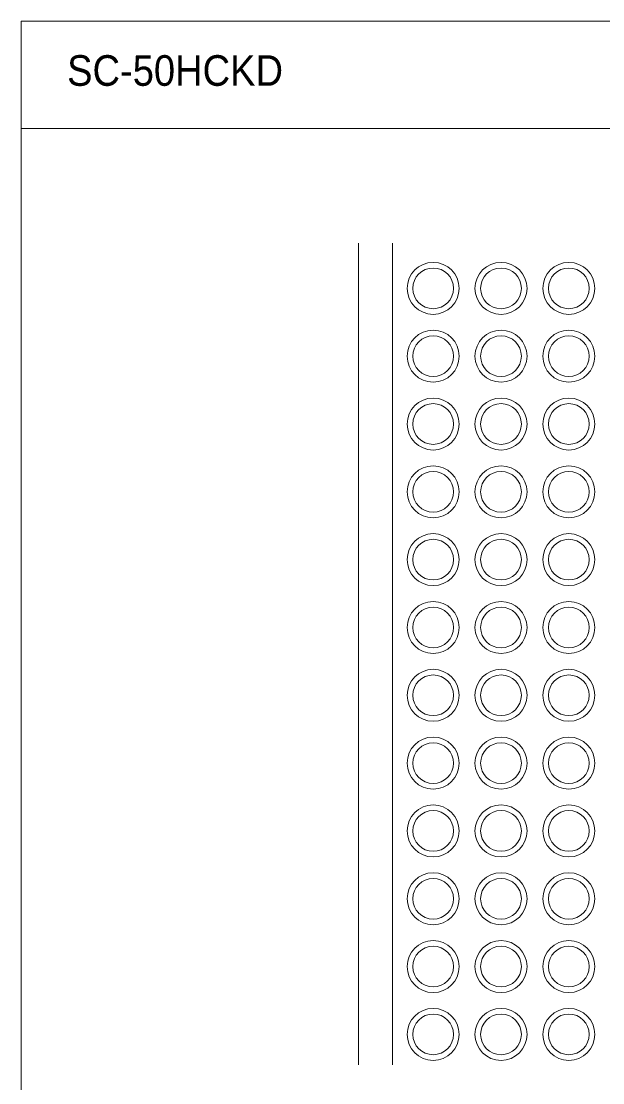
# Model space of a CAD drawing. Units: millimetres on the paper. Extents: x -200 to 200, y -138 to 139.
# Drawn here: x -200 to -148.6, y 44.6 to 138.5 of the extents above; entities that cross this region are included whole.
import ezdxf
from ezdxf.enums import TextEntityAlignment as Align

# ---------------------------------------------------------------- set-up
doc = ezdxf.new("R2010")
doc.units = ezdxf.units.MM
for name, color, linetype, lineweight in [('0-0_zumenwaku', 6, 'Continuous', 9), ('0-5_1', 4, 'Continuous', 9), ('0-6_2', 3, 'Continuous', 9)]:
    doc.layers.add(name, color=color, linetype=linetype, lineweight=lineweight)
doc.layers.add('0-1_moji', color=2, linetype='Continuous')
doc.styles.add('ＭＳ Ｐゴシック', font='')
doc.styles.get('ＭＳ Ｐゴシック').set_extended_font_data('MS PGothic')

msp = doc.modelspace()

# ---------------------------------------------------------------- linework, layer by layer
at = {"layer": '0-0_zumenwaku'}
msp.add_line((-200.01, 129.014), (128.99, 129.014), dxfattribs=at)
msp.add_lwpolyline([(-200.01, -138.486), (199.99, -138.486), (199.99, 138.514), (-200.01, 138.514)], close=True, dxfattribs=at)
at = {"layer": '0-5_1'}
for p, q in [((-170.177, 46.197), (-170.177, 118.88)), ((-167.177, 46.197), (-167.177, 118.88))]:
    msp.add_line(p, q, dxfattribs=at)
at = {"layer": '0-6_2'}
for centre, radius in [((-163.577, 114.88), 2.3), ((-163.577, 114.88), 1.8), ((-157.577, 114.88), 2.3), ((-157.577, 114.88), 1.8), ((-151.577, 114.88), 2.3), ((-151.577, 114.88), 1.8), ((-163.577, 108.88), 2.3), ((-157.577, 108.88), 2.3), ((-151.577, 108.88), 2.3), ((-163.577, 108.88), 1.8), ((-157.577, 108.88), 1.8), ((-151.577, 108.88), 1.8), ((-163.577, 102.88), 2.3), ((-163.577, 102.88), 1.8), ((-157.577, 102.88), 2.3), ((-157.577, 102.88), 1.8), ((-151.577, 102.88), 2.3), ((-151.577, 102.88), 1.8), ((-163.577, 96.88), 2.3), ((-163.577, 96.88), 1.8), ((-157.577, 96.88), 2.3), ((-157.577, 96.88), 1.8), ((-151.577, 96.88), 2.3), ((-151.577, 96.88), 1.8), ((-163.577, 90.88), 2.3), ((-157.577, 90.88), 2.3), ((-151.577, 90.88), 2.3), ((-163.577, 90.88), 1.8), ((-157.577, 90.88), 1.8), ((-151.577, 90.88), 1.8), ((-163.577, 84.88), 2.3), ((-163.577, 84.88), 1.8), ((-157.577, 84.88), 2.3), ((-157.577, 84.88), 1.8), ((-151.577, 84.88), 2.3), ((-151.577, 84.88), 1.8), ((-163.577, 78.88), 2.3), ((-157.577, 78.88), 2.3), ((-151.577, 78.88), 2.3), ((-163.577, 78.88), 1.8), ((-157.577, 78.88), 1.8), ((-151.577, 78.88), 1.8), ((-163.577, 72.88), 2.3), ((-157.577, 72.88), 2.3), ((-151.577, 72.88), 2.3), ((-163.577, 72.88), 1.8), ((-157.577, 72.88), 1.8), ((-151.577, 72.88), 1.8), ((-163.577, 66.88), 2.3), ((-163.577, 66.88), 1.8), ((-157.577, 66.88), 2.3), ((-157.577, 66.88), 1.8), ((-151.577, 66.88), 2.3), ((-151.577, 66.88), 1.8), ((-163.577, 60.88), 2.3), ((-157.577, 60.88), 2.3), ((-151.577, 60.88), 2.3), ((-163.577, 60.88), 1.8), ((-157.577, 60.88), 1.8), ((-151.577, 60.88), 1.8), ((-163.577, 54.88), 2.3), ((-163.577, 54.88), 1.8), ((-157.577, 54.88), 2.3), ((-157.577, 54.88), 1.8), ((-151.577, 54.88), 2.3), ((-151.577, 54.88), 1.8), ((-163.577, 48.88), 2.3), ((-157.577, 48.88), 2.3), ((-151.577, 48.88), 2.3), ((-163.577, 48.88), 1.8), ((-157.577, 48.88), 1.8), ((-151.577, 48.88), 1.8)]:
    msp.add_circle(centre, radius, dxfattribs=at)

# ---------------------------------------------------------------- texts
at = {"layer": '0-1_moji', "style": 'ＭＳ Ｐゴシック', "width": 0.95}
msp.add_text('SC-50HCKD', height=2.711, dxfattribs=at).set_placement((-195.952, 131.986), align=Align.BOTTOM_LEFT)

doc.saveas('drawing.dxf')
